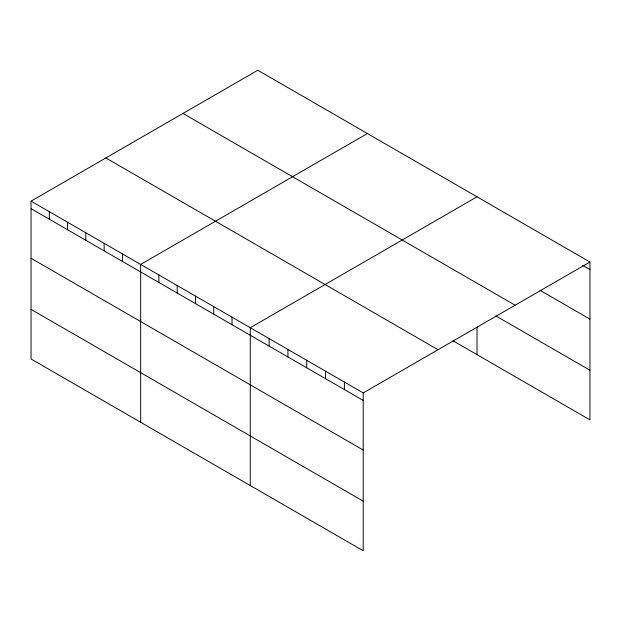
<?xml version="1.0" encoding="UTF-8"?>
<svg xmlns="http://www.w3.org/2000/svg" width="621" height="621" viewBox="0 0 621 621"><rect width="100%" height="100%" fill="white"/><g stroke="black" fill="none" stroke-linecap="round" stroke-linejoin="round"><path stroke-width="0.93" d="M363.207 450.039L363.207 392.922L31.05 201.15L31.05 358.985L363.207 550.757L363.207 450.039L31.05 258.274M452.934 340.743L589.95 419.85L589.95 262.015L257.793 70.243L31.05 201.15M367.407 133.523L140.664 264.43L140.664 422.272M477.013 196.81L250.279 327.717L250.279 485.56M363.207 392.922L589.95 262.015M582.583 265.276L589.95 269.53M540.029 290.31L589.95 319.132M182.97 113.441L515.127 305.214M495.837 315.91L589.95 370.24M105.873 157.951L438.03 349.716M31.05 208.664L363.207 400.436M31.05 309.382L363.207 501.155M477.013 326.98L477.013 354.653M344.391 382.055L344.391 389.569M325.567 371.187L325.567 378.701M306.743 360.32L306.743 367.834M287.919 349.452L287.919 356.966M269.095 338.585L269.095 346.099M232.006 317.168L232.006 324.682M213.74 306.619L213.74 314.141M195.468 296.077L195.468 303.591M177.202 285.528L177.202 293.042M158.929 274.979L158.929 282.493M122.391 253.888L122.391 261.402M104.126 243.339L104.126 250.853M85.853 232.79L85.853 240.304M67.588 222.24L67.588 229.754M49.315 211.699L49.315 219.213"/></g></svg>
